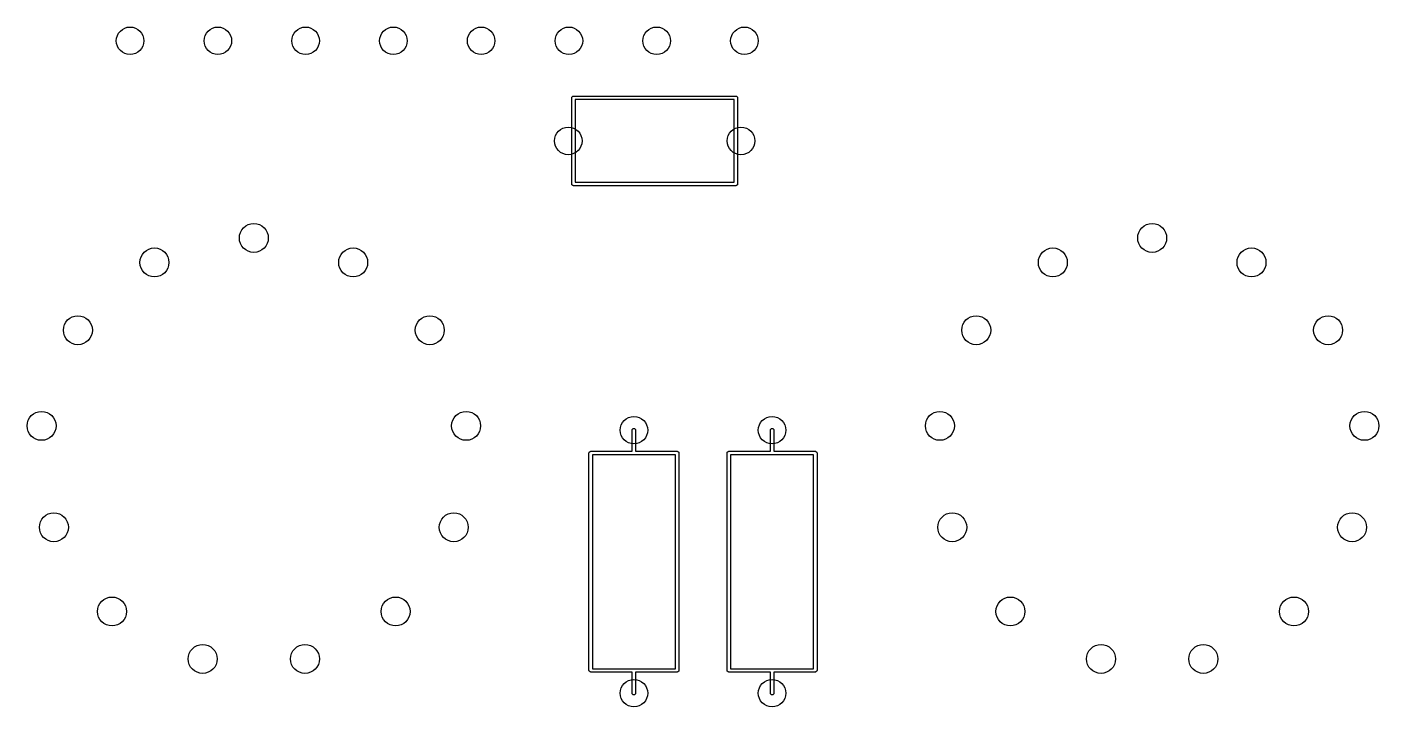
# Model space of a CAD drawing. Extents: x 2.68 to 10.38, y -4.66 to -2.29.
# Drawn here: x 5.805 to 7.345, y -4.484 to -3.709 of the extents above; entities that cross this region are included whole.
import ezdxf

# ---------------------------------------------------------------- set-up
doc = ezdxf.new("R2010")
doc.units = 0
doc.header["$MEASUREMENT"] = 0
doc.layers.add('BLACK', color=7, linetype='CONTINUOUS')

msp = doc.modelspace()

# ---------------------------------------------------------------- linework, layer by layer
at = {"layer": 'BLACK', "linetype": 'CONTINUOUS'}
for p, q in [((6.4252, -3.7894), (6.4253, -3.7886)), ((6.4252, -3.8878), (6.4252, -3.7894)), ((6.4253, -3.7886), (6.4264, -3.7876)), ((6.4264, -3.7876), (6.4272, -3.7874)), ((6.4272, -3.7874), (6.6122, -3.7874)), ((6.6122, -3.7874), (6.613, -3.7876)), ((6.613, -3.7876), (6.614, -3.7886)), ((6.614, -3.7886), (6.6142, -3.7894)), ((6.6142, -3.7894), (6.6142, -3.8878)), ((6.6102, -3.7913), (6.4291, -3.7913)), ((6.4291, -3.7913), (6.4291, -3.8858)), ((6.6102, -3.8858), (6.6102, -3.7913)), ((6.4253, -3.8885), (6.4252, -3.8878)), ((6.4264, -3.8896), (6.4253, -3.8885)), ((6.4253, -3.8885), (6.4253, -3.8885)), ((6.4272, -3.8898), (6.4264, -3.8896)), ((6.6122, -3.8898), (6.4272, -3.8898)), ((6.4291, -3.8858), (6.6102, -3.8858)), ((6.613, -3.8896), (6.6122, -3.8898)), ((6.614, -3.8885), (6.613, -3.8896)), ((6.6142, -3.8878), (6.614, -3.8885)), ((6.4941, -4.1685), (6.4942, -4.1678)), ((6.4941, -4.1925), (6.4941, -4.1685)), ((6.4942, -4.1678), (6.4953, -4.1667)), ((6.4953, -4.1667), (6.4968, -4.1667)), ((6.4968, -4.1667), (6.4979, -4.1678)), ((6.4979, -4.1678), (6.498, -4.1685)), ((6.498, -4.1685), (6.498, -4.1925)), ((6.6516, -4.1685), (6.6517, -4.1678)), ((6.6516, -4.1925), (6.6516, -4.1685)), ((6.6517, -4.1678), (6.6528, -4.1667)), ((6.6528, -4.1667), (6.6543, -4.1667)), ((6.6543, -4.1667), (6.6554, -4.1678)), ((6.6554, -4.1678), (6.6555, -4.1685)), ((6.6555, -4.1685), (6.6555, -4.1925)), ((6.4449, -4.1945), (6.445, -4.1937)), ((6.4449, -4.4425), (6.4449, -4.1945)), ((6.445, -4.1937), (6.4461, -4.1927)), ((6.4461, -4.1927), (6.4469, -4.1925)), ((6.4469, -4.1925), (6.4941, -4.1925)), ((6.4488, -4.1965), (6.4488, -4.4406)), ((6.5433, -4.1965), (6.4488, -4.1965)), ((6.498, -4.1925), (6.5453, -4.1925)), ((6.5433, -4.4406), (6.5433, -4.1965)), ((6.5453, -4.1925), (6.546, -4.1927)), ((6.546, -4.1927), (6.5471, -4.1937)), ((6.5471, -4.1937), (6.5472, -4.1945)), ((6.5472, -4.1945), (6.5472, -4.4425)), ((6.6024, -4.1945), (6.6025, -4.1937)), ((6.6024, -4.4425), (6.6024, -4.1945)), ((6.6025, -4.1937), (6.6036, -4.1927)), ((6.6036, -4.1927), (6.6043, -4.1925)), ((6.6043, -4.1925), (6.6516, -4.1925)), ((6.6063, -4.1965), (6.6063, -4.4406)), ((6.7008, -4.1965), (6.6063, -4.1965)), ((6.6555, -4.1925), (6.7028, -4.1925)), ((6.7008, -4.4406), (6.7008, -4.1965)), ((6.7028, -4.1925), (6.7035, -4.1927)), ((6.7035, -4.1927), (6.7046, -4.1937)), ((6.7046, -4.1937), (6.7047, -4.1945)), ((6.7047, -4.1945), (6.7047, -4.4425)), ((6.445, -4.4433), (6.4449, -4.4425)), ((6.4461, -4.4443), (6.445, -4.4433)), ((6.4469, -4.4445), (6.4461, -4.4443)), ((6.4941, -4.4445), (6.4469, -4.4445)), ((6.4488, -4.4406), (6.5433, -4.4406)), ((6.4941, -4.4685), (6.4941, -4.4445)), ((6.5453, -4.4445), (6.498, -4.4445)), ((6.498, -4.4445), (6.498, -4.4685)), ((6.546, -4.4443), (6.5453, -4.4445)), ((6.5471, -4.4433), (6.546, -4.4443)), ((6.5472, -4.4425), (6.5471, -4.4433)), ((6.6025, -4.4433), (6.6024, -4.4425)), ((6.6036, -4.4443), (6.6025, -4.4433)), ((6.6043, -4.4445), (6.6036, -4.4443)), ((6.6516, -4.4445), (6.6043, -4.4445)), ((6.6063, -4.4406), (6.7008, -4.4406)), ((6.6516, -4.4685), (6.6516, -4.4445)), ((6.7028, -4.4445), (6.6555, -4.4445)), ((6.6555, -4.4445), (6.6555, -4.4685)), ((6.7035, -4.4443), (6.7028, -4.4445)), ((6.7046, -4.4433), (6.7035, -4.4443)), ((6.7047, -4.4425), (6.7046, -4.4433)), ((6.4942, -4.4693), (6.4941, -4.4685)), ((6.4953, -4.4703), (6.4942, -4.4693)), ((6.4968, -4.4703), (6.4953, -4.4703)), ((6.4979, -4.4693), (6.4968, -4.4703)), ((6.498, -4.4685), (6.4979, -4.4693)), ((6.6517, -4.4693), (6.6516, -4.4685)), ((6.6528, -4.4703), (6.6517, -4.4693)), ((6.6543, -4.4703), (6.6528, -4.4703)), ((6.6554, -4.4693), (6.6543, -4.4703)), ((6.6555, -4.4685), (6.6554, -4.4693))]:
    msp.add_line(p, q, dxfattribs=at)
at = {"layer": 'BLACK'}
for centre, radius in [((5.922, -3.7244), 0.0157), ((6.022, -3.7244), 0.0157), ((6.122, -3.7244), 0.0157), ((6.222, -3.7244), 0.0157), ((6.322, -3.7244), 0.0157), ((6.422, -3.7244), 0.0157), ((6.522, -3.7244), 0.0157), ((6.622, -3.7244), 0.0157), ((6.4213, -3.8386), 0.0157), ((6.6181, -3.8386), 0.0157), ((6.063, -3.9493), 0.0165), ((7.0866, -3.9493), 0.0165), ((5.9498, -3.9772), 0.0165), ((6.1762, -3.9772), 0.0165), ((6.9734, -3.9772), 0.0165), ((7.1998, -3.9772), 0.0165), ((5.8625, -4.0545), 0.0165), ((6.2635, -4.0545), 0.0165), ((6.8861, -4.0545), 0.0165), ((7.2871, -4.0545), 0.0165), ((5.8211, -4.1636), 0.0165), ((6.3049, -4.1636), 0.0165), ((6.4961, -4.1685), 0.0157), ((6.6535, -4.1685), 0.0157), ((6.8447, -4.1636), 0.0165), ((7.3285, -4.1636), 0.0165), ((5.8352, -4.2793), 0.0165), ((6.2908, -4.2793), 0.0165), ((6.8588, -4.2793), 0.0165), ((7.3144, -4.2793), 0.0165), ((5.9014, -4.3753), 0.0165), ((6.2246, -4.3753), 0.0165), ((6.925, -4.3753), 0.0165), ((7.2482, -4.3753), 0.0165), ((6.0047, -4.4295), 0.0165), ((6.1213, -4.4295), 0.0165), ((7.0283, -4.4295), 0.0165), ((7.1449, -4.4295), 0.0165), ((6.4961, -4.4685), 0.0157), ((6.6535, -4.4685), 0.0157)]:
    msp.add_circle(centre, radius, dxfattribs=at)

doc.saveas('drawing.dxf')
